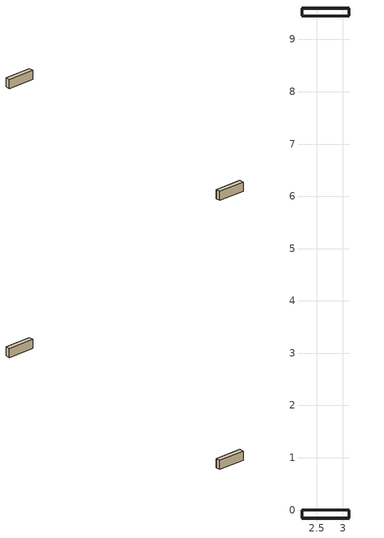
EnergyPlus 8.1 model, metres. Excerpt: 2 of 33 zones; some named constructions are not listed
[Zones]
Top_AirGap_North
 wall outside (Ext_Canvas_Shell): 3.12,9.6 2.21,9.6 z2.87:3.18; 3.12,9.45 3.12,9.6 2.21,9.6 2.21,9.45 z3.18
 wall to Top_AirGap (Air_Wall): 2.21,9.45 3.12,9.45 z2.87:3.18
 wall to NE_AirGap_3 (Air_Wall): 3.12,9.45 3.12,9.6 z2.87:3.18
 wall to North Space Above Door (Air_Wall): 3.12,9.6 3.12,9.45 2.21,9.45 2.21,9.6 z2.87
 wall to NW_AirGap_3 (Air_Wall): 2.21,9.6 2.21,9.45 z2.87:3.18
Top_AirGap_South
 wall outside (Ext_Canvas_Shell): 2.21,-0.15 3.12,-0.15 z2.87:3.17; 3.12,-0.15 3.12,0 2.21,0 2.21,-0.15 z3.17
 wall to SW_AirGap_3 (Air_Wall): 2.21,0 2.21,-0.15 z2.87:3.17
 wall to South Space Above Door (Air_Wall): 3.12,0 3.12,-0.15 2.21,-0.15 2.21,0 z2.87
 wall to SE_AirGap_3 (Air_Wall): 3.12,-0.15 3.12,0 z2.87:3.17
 wall to Top_AirGap (Air_Wall): 3.12,0 2.21,0 z2.87:3.17
[EnergyManagementSystem:Program]
ISoOS_CC_Prgm: SET m = 6.6; SET g = 9.80665; SET Tsurf = Surface_159_ST; SET Tzone = NorthEast_AirGap_Surface_159_ZT; SET deltaT = @Abs (Tsurf - Tzone); SET H = 3.62232854390653; SET Rho = @RhoAirFnPbTdbW P_Sens Tzone NorthEast_AirGap_Surface_159_ZHR; SET Cp = @CpAirFnWTdb NorthEast_AirGap_Surface_159_ZHR Tzone; SET Tmf = Tzone + (1/4) * (Tsurf - Tzone) + 273.15; SET mu = 3.723 * 0.000001 + 4.94 * 0.00000001 * Tmf; SET lambda = 2.873 * 0.001 + 7.76 * 0.00000001 * Tmf; IF deltaT > 0 && H > 0 && Tmf > 273.15; SET RaH = ((Rho^2) * (H^3) * g * Cp * deltaT) / (Tmf * mu * lambda); SET gamma_rad = @ArcSin 0.792363245136403; SET gamma_deg = @RadToDeg gamma_rad; IF gamma_deg < 15; SET Nu = 0.13 * (RaH^(1/3)); ELSEIF gamma_deg <= 90; SET a = @Exp (0.72 * gamma_rad); SET b = @Sin lambda; SET RaCV = 2.5 * (10^5) * ((a / b)^(1/5)); IF RaH <= RaCV; SET Nu = 0.56 * ((RaH * @Sin gamma_rad)^(1/4)); ELSE; SET Nu = 0.13 * ((RaH^(1/3)) - (RaCV^(1/3))) + 0.56 * ((RaCV * @sin gamma_rad)^(1/4)); ENDIF; ELSEIF gamma_deg <= 179; SET Nu = 0.56 * ((RaH * @Sin gamma_rad)^(1/4)); ELSEIF gamma_deg <= 180; SET Nu = 0.58 * (RaH^(1/5)); ENDIF; SET Surface_159_CCSA = m * (Nu * (lambda/H)); ELSE; SET Surface_159_CCSA = 0; ENDIF; SET Tsurf = Surface_5_ST; SET Tzone = North_Space_Above_Door_Surface_5_ZT; SET deltaT = @Abs (Tsurf - Tzone); SET H = 1.3858720431555; SET Rho = @RhoAirFnPbTdbW P_Sens Tzone North_Space_Above_Door_Surface_5_ZHR; SET Cp = @CpAirFnWTdb North_Space_Above_Door_Surface_5_ZHR Tzone; SET Tmf = Tzone + (1/4) * (Tsurf - Tzone) + 273.15; SET mu = 3.723 * 0.000001 + 4.94 * 0.00000001 * Tmf; SET lambda = 2.873 * 0.001 + 7.76 * 0.00000001 * Tmf; IF deltaT > 0 && H > 0 && Tmf > 273.15; SET RaH = ((Rho^2) * (H^3) * g * Cp * deltaT) / (Tmf * mu * lambda); SET gamma_rad = @ArcSin 0.751440225050525; SET gamma_deg = @RadToDeg gamma_rad; IF gamma_deg < 15; SET Nu = 0.13 * (RaH^(1/3)); ELSEIF gamma_deg <= 90; SET a = @Exp (0.72 * gamma_rad); SET b = @Sin lambda; SET RaCV = 2.5 * (10^5) * ((a / b)^(1/5)); IF RaH <= RaCV; SET Nu = 0.56 * ((RaH * @Sin gamma_rad)^(1/4)); ELSE; SET Nu = 0.13 * ((RaH^(1/3)) - (RaCV^(1/3))) + 0.56 * ((RaCV * @sin gamma_rad)^(1/4)); ENDIF; ELSEIF gamma_deg <= 179; SET Nu = 0.56 * ((RaH * @Sin gamma_rad)^(1/4)); ELSEIF gamma_deg <= 180; SET Nu = 0.58 * (RaH^(1/5)); ENDIF; SET Surface_5_CCSA = m * (Nu * (lambda/H)); ELSE; SET Surface_5_CCSA = 0; ENDIF; SET Tsurf = Outside_NorthWestFace_ST; SET Tzone = NorthWest_AirGap_Outside_NorthWestFace_ZT; SET deltaT = @Abs (Tsurf - Tzone); SET H = 3.62232854390653; SET Rho = @RhoAirFnPbTdbW P_Sens Tzone NorthWest_AirGap_Outside_NorthWestFace_ZHR; SET Cp = @CpAirFnWTdb NorthWest_AirGap_Outside_NorthWestFace_ZHR Tzone; SET Tmf = Tzone + (1/4) * (Tsurf - Tzone) + 273.15; SET mu = 3.723 * 0.000001 + 4.94 * 0.00000001 * Tmf; SET lambda = 2.873 * 0.001 + 7.76 * 0.00000001 * Tmf; IF deltaT > 0 && H > 0 && Tmf > 273.15; SET RaH = ((Rho^2) * (H^3) * g * Cp * deltaT) / (Tmf * mu * lambda); SET gamma_rad = @ArcSin 0.792363245136403; SET gamma_deg = @RadToDeg gamma_rad; IF gamma_deg < 15; SET Nu = 0.13 * (RaH^(1/3)); ELSEIF gamma_deg <= 90; SET a = @Exp (0.72 * gamma_rad); SET b = @Sin lambda; SET RaCV = 2.5 * (10^5) * ((a / b)^(1/5)); IF RaH <= RaCV; SET Nu = 0.56 * ((RaH * @Sin gamma_rad)^(1/4)); ELSE; SET Nu = 0.13 * ((RaH^(1/3)) - (RaCV^(1/3))) + 0.56 * ((RaCV * @sin gamma_rad)^(1/4)); ENDIF; ELSEIF gamma_deg <= 179; SET Nu = 0.56 * ((RaH * @Sin gamma_rad)^(1/4)); ELSEIF gamma_deg <= 180; SET Nu = 0.58 * (RaH^(1/5)); ENDIF; SET Outside_NorthWestFace_CCSA = m * (Nu * (lambda/H)); ELSE; SET Outside_NorthWestFace_CCSA = 0; ENDIF; SET Tsurf = Surface_12_ST; SET Tzone = North_Door_Surface_12_ZT; SET deltaT = @Abs (Tsurf - Tzone); SET H = 2.04466055862581; SET Rho = @RhoAirFnPbTdbW P_Sens Tzone North_Door_Surface_12_ZHR; SET Cp = @CpAirFnWTdb North_Door_Surface_12_ZHR Tzone; SET Tmf = Tzone + (1/4) * (Tsurf - Tzone) + 273.15; SET mu = 3.723 * 0.000001 + 4.94 * 0.00000001 * Tmf; SET lambda = 2.873 * 0.001 + 7.76 * 0.00000001 * Tmf; IF deltaT > 0 && H > 0 && Tmf > 273.15; SET RaH = ((Rho^2) * (H^3) * g * Cp * deltaT) / (Tmf * mu * lambda); SET gamma_rad = @ArcSin 0.894427190999916; SET gamma_deg = @RadToDeg gamma_rad; IF gamma_deg < 15; SET Nu = 0.13 * (RaH^(1/3)); ELSEIF gamma_deg <= 90; SET a = @Exp (0.72 * gamma_rad); SET b = @Sin lambda; SET RaCV = 2.5 * (10^5) * ((a / b)^(1/5)); IF RaH <= RaCV; SET Nu = 0.56 * ((RaH * @Sin gamma_rad)^(1/4)); ELSE; SET Nu = 0.13 * ((RaH^(1/3)) - (RaCV^(1/3))) + 0.56 * ((RaCV * @sin gamma_rad)^(1/4)); ENDIF; ELSEIF gamma_deg <= 179; SET Nu = 0.56 * ((RaH * @Sin gamma_rad)^(1/4)); ELSEIF gamma_deg <= 180; SET Nu = 0.58 * (RaH^(1/5)); ENDIF; SET Surface_12_CCSA = m * (Nu * (lambda/H)); ELSE; SET Surface_12_CCSA = 0; ENDIF; SET Tsurf = Outside_SouthWestFace_ST; SET Tzone = South_AirGap_Outside_SouthWestFace_ZT; SET deltaT = @Abs (Tsurf - Tzone); SET H = 3.62232854390652; SET Rho = @RhoAirFnPbTdbW P_Sens Tzone South_AirGap_Outside_SouthWestFace_ZHR; SET Cp = @CpAirFnWTdb South_AirGap_Outside_SouthWestFace_ZHR Tzone; SET Tmf = Tzone + (1/4) * (Tsurf - Tzone) + 273.15; SET mu = 3.723 * 0.000001 + 4.94 * 0.00000001 * Tmf; SET lambda = 2.873 * 0.001 + 7.76 * 0.00000001 * Tmf; IF deltaT > 0 && H > 0 && Tmf > 273.15; SET RaH = ((Rho^2) * (H^3) * g * Cp * deltaT) / (Tmf * mu * lambda); SET gamma_rad = @ArcSin 0.792363245136403; SET gamma_deg = @RadToDeg gamma_rad; IF gamma_deg < 15; SET Nu = 0.13 * (RaH^(1/3)); ELSEIF gamma_deg <= 90; SET a = @Exp (0.72 * gamma_rad); SET b = @Sin lambda; SET RaCV = 2.5 * (10^5) * ((a / b)^(1/5)); IF RaH <= RaCV; SET Nu = 0.56 * ((RaH * @Sin gamma_rad)^(1/4)); ELSE; SET Nu = 0.13 * ((RaH^(1/3)) - (RaCV^(1/3))) + 0.56 * ((RaCV * @sin gamma_rad)^(1/4)); ENDIF; ELSEIF gamma_deg <= 179; SET Nu = 0.56 * ((RaH * @Sin gamma_rad)^(1/4)); ELSEIF gamma_deg <= 180; SET Nu = 0.58 * (RaH^(1/5)); ENDIF; SET Outside_SouthWestFace_CCSA = m * (Nu * (lambda/H)); ELSE; SET Outside_SouthWestFace_CCSA = 0; ENDIF; SET Tsurf = Surface_171_ST; SET Tzone = South_Space_Above_Door_Surface_171_ZT; SET deltaT = @Abs (Tsurf - Tzone); SET H = 1.3858720431555; SET Rho = @RhoAirFnPbTdbW P_Sens Tzone South_Space_Above_Door_Surface_171_ZHR; SET Cp = @CpAirFnWTdb South_Space_Above_Door_Surface_171_ZHR Tzone; SET Tmf = Tzone + (1/4) * (Tsurf - Tzone) + 273.15; SET mu = 3.723 * 0.000001 + 4.94 * 0.00000001 * Tmf; SET lambda = 2.873 * 0.001 + 7.76 * 0.00000001 * Tmf; IF deltaT > 0 && H > 0 && Tmf > 273.15; SET RaH = ((Rho^2) * (H^3) * g * Cp * deltaT) / (Tmf * mu * lambda); SET gamma_rad = @ArcSin 0.751440225050525; SET gamma_deg = @RadToDeg gamma_rad; IF gamma_deg < 15; SET Nu = 0.13 * (RaH^(1/3)); ELSEIF gamma_deg <= 90; SET a = @Exp (0.72 * gamma_rad); SET b = @Sin lambda; SET RaCV = 2.5 * (10^5) * ((a / b)^(1/5)); IF RaH <= RaCV; SET Nu = 0.56 * ((RaH * @Sin gamma_rad)^(1/4)); ELSE; SET Nu = 0.13 * ((RaH^(1/3)) - (RaCV^(1/3))) + 0.56 * ((RaCV * @sin gamma_rad)^(1/4)); ENDIF; ELSEIF gamma_deg <= 179; SET Nu = 0.56 * ((RaH * @Sin gamma_rad)^(1/4)); ELSEIF gamma_deg <= 180; SET Nu = 0.58 * (RaH^(1/5)); ENDIF; SET Surface_171_CCSA = m * (Nu * (lambda/H)); ELSE; SET Surface_171_CCSA = 0; ENDIF; SET Tsurf = Surface_70_ST; SET Tzone = SouthEast_AirGap_Surface_70_ZT; SET deltaT = @Abs (Tsurf - Tzone); SET H = 3.62232854390653; SET Rho = @RhoAirFnPbTdbW P_Sens Tzone SouthEast_AirGap_Surface_70_ZHR; SET Cp = @CpAirFnWTdb SouthEast_AirGap_Surface_70_ZHR Tzone; SET Tmf = Tzone + (1/4) * (Tsurf - Tzone) + 273.15; SET mu = 3.723 * 0.000001 + 4.94 * 0.00000001 * Tmf; SET lambda = 2.873 * 0.001 + 7.76 * 0.00000001 * Tmf; IF deltaT > 0 && H > 0 && Tmf > 273.15; SET RaH = ((Rho^2) * (H^3) * g * Cp * deltaT) / (Tmf * mu * lambda); SET gamma_rad = @ArcSin 0.792363245136403; SET gamma_deg = @RadToDeg gamma_rad; IF gamma_deg < 15; SET Nu = 0.13 * (RaH^(1/3)); ELSEIF gamma_deg <= 90; SET a = @Exp (0.72 * gamma_rad); SET b = @Sin lambda; SET RaCV = 2.5 * (10^5) * ((a / b)^(1/5)); IF RaH <= RaCV; SET Nu = 0.56 * ((RaH * @Sin gamma_rad)^(1/4)); ELSE; SET Nu = 0.13 * ((RaH^(1/3)) - (RaCV^(1/3))) + 0.56 * ((RaCV * @sin gamma_rad)^(1/4)); ENDIF; ELSEIF gamma_deg <= 179; SET Nu = 0.56 * ((RaH * @Sin gamma_rad)^(1/4)); ELSEIF gamma_deg <= 180; SET Nu = 0.58 * (RaH^(1/5)); ENDIF; SET Surface_70_CCSA = m * (Nu * (lambda/H)); ELSE; SET Surface_70_CCSA = 0; ENDIF; SET Tsurf = Surface_182_ST; SET Tzone = South_Door_Surface_182_ZT; SET deltaT = @Abs (Tsurf - Tzone); SET H = 2.04466055862581; SET Rho = @RhoAirFnPbTdbW P_Sens Tzone South_Door_Surface_182_ZHR; SET Cp = @CpAirFnWTdb South_Door_Surface_182_ZHR Tzone; SET Tmf = Tzone + (1/4) * (Tsurf - Tzone) + 273.15; SET mu = 3.723 * 0.000001 + 4.94 * 0.00000001 * Tmf; SET lambda = 2.873 * 0.001 + 7.76 * 0.00000001 * Tmf; IF deltaT > 0 && H > 0 && Tmf > 273.15; SET RaH = ((Rho^2) * (H^3) * g * Cp * deltaT) / (Tmf * mu * lambda); SET gamma_rad = @ArcSin 0.894427190999916; SET gamma_deg = @RadToDeg gamma_rad; IF gamma_deg < 15; SET Nu = 0.13 * (RaH^(1/3)); ELSEIF gamma_deg <= 90; SET a = @Exp (0.72 * gamma_rad); SET b = @Sin lambda; SET RaCV = 2.5 * (10^5) * ((a / b)^(1/5)); IF RaH <= RaCV; SET Nu = 0.56 * ((RaH * @Sin gamma_rad)^(1/4)); ELSE; SET Nu = 0.13 * ((RaH^(1/3)) - (RaCV^(1/3))) + 0.56 * ((RaCV * @sin gamma_rad)^(1/4)); ENDIF; ELSEIF gamma_deg <= 179; SET Nu = 0.56 * ((RaH * @Sin gamma_rad)^(1/4)); ELSEIF gamma_deg <= 180; SET Nu = 0.58 * (RaH^(1/5)); ENDIF; SET Surface_182_CCSA = m * (Nu * (lambda/H)); ELSE; SET Surface_182_CCSA = 0; ENDIF; SET Tsurf = Outside_EastWall_1_ST; SET Tzone = East_AirGap_1_Outside_EastWall_1_ZT; SET deltaT = @Abs (Tsurf - Tzone); SET H = 1.72787042988298; SET Rho = @RhoAirFnPbTdbW P_Sens Tzone East_AirGap_1_Outside_EastWall_1_ZHR; SET Cp = @CpAirFnWTdb East_AirGap_1_Outside_EastWall_1_ZHR Tzone; SET Tmf = Tzone + (1/4) * (Tsurf - Tzone) + 273.15; SET mu = 3.723 * 0.000001 + 4.94 * 0.00000001 * Tmf; SET lambda = 2.873 * 0.001 + 7.76 * 0.00000001 * Tmf; IF deltaT > 0 && H > 0 && Tmf > 273.15; SET RaH = ((Rho^2) * (H^3) * g * Cp * deltaT) / (Tmf * mu * lambda); SET gamma_rad = @ArcSin 0.970211637983487; SET gamma_deg = @RadToDeg gamma_rad; IF gamma_deg < 15; SET Nu = 0.13 * (RaH^(1/3)); ELSEIF gamma_deg <= 90; SET a = @Exp (0.72 * gamma_rad); SET b = @Sin lambda; SET RaCV = 2.5 * (10^5) * ((a / b)^(1/5)); IF RaH <= RaCV; SET Nu = 0.56 * ((RaH * @Sin gamma_rad)^(1/4)); ELSE; SET Nu = 0.13 * ((RaH^(1/3)) - (RaCV^(1/3))) + 0.56 * ((RaCV * @sin gamma_rad)^(1/4)); ENDIF; ELSEIF gamma_deg <= 179; SET Nu = 0.56 * ((RaH * @Sin gamma_rad)^(1/4)); ELSEIF gamma_deg <= 180; SET Nu = 0.58 * (RaH^(1/5)); ENDIF; SET Outside_EastWall_1_CCSA = m * (Nu * (lambda/H)); ELSE; SET Outside_EastWall_1_CCSA = 0; ENDIF; SET Tsurf = Surface_195_ST; SET Tzone = Zn1_Surface_195_ZT; SET deltaT = @Abs (Tsurf - Tzone); SET H = 0.444068693459319; SET Rho = @RhoAirFnPbTdbW P_Sens Tzone Zn1_Surface_195_ZHR; SET Cp = @CpAirFnWTdb Zn1_Surface_195_ZHR Tzone; SET Tmf = Tzone + (1/4) * (Tsurf - Tzone) + 273.15; SET mu = 3.723 * 0.000001 + 4.94 * 0.00000001 * Tmf; SET lambda = 2.873 * 0.001 + 7.76 * 0.00000001 * Tmf; IF deltaT > 0 && H > 0 && Tmf > 273.15; SET RaH = ((Rho^2) * (H^3) * g * Cp * deltaT) / (Tmf * mu * lambda); SET gamma_rad = @ArcSin 0.715574205880785; SET gamma_deg = @RadToDeg gamma_rad; IF gamma_deg < 15; SET Nu = 0.13 * (RaH^(1/3)); ELSEIF gamma_deg <= 90; SET a = @Exp (0.72 * gamma_rad); SET b = @Sin lambda; SET RaCV = 2.5 * (10^5) * ((a / b)^(1/5)); IF RaH <= RaCV; SET Nu = 0.56 * ((RaH * @Sin gamma_rad)^(1/4)); ELSE; SET Nu = 0.13 * ((RaH^(1/3)) - (RaCV^(1/3))) + 0.56 * ((RaCV * @sin gamma_rad)^(1/4)); ENDIF; ELSEIF gamma_deg <= 179; SET Nu = 0.56 * ((RaH * @Sin gamma_rad)^(1/4)); ELSEIF gamma_deg <= 180; SET Nu = 0.58 * (RaH^(1/5)); ENDIF; SET Surface_195_CCSA = m * (Nu * (lambda/H)); ELSE; SET Surface_195_CCSA = 0; ENDIF; SET Tsurf = Outside_EastWall_2_ST; SET Tzone = East_AirGap_2_Outside_EastWall_2_ZT; SET deltaT = @Abs (Tsurf - Tzone); SET H = 1.04676201456893; SET Rho = @RhoAirFnPbTdbW P_Sens Tzone East_AirGap_2_Outside_EastWall_2_ZHR; SET Cp = @CpAirFnWTdb East_AirGap_2_Outside_EastWall_2_ZHR Tzone; SET Tmf = Tzone + (1/4) * (Tsurf - Tzone) + 273.15; SET mu = 3.723 * 0.000001 + 4.94 * 0.00000001 * Tmf; SET lambda = 2.873 * 0.001 + 7.76 * 0.00000001 * Tmf; IF deltaT > 0 && H > 0 && Tmf > 273.15; SET RaH = ((Rho^2) * (H^3) * g * Cp * deltaT) / (Tmf * mu * lambda); SET gamma_rad = @ArcSin 0.715574205880785; SET gamma_deg = @RadToDeg gamma_rad; IF gamma_deg < 15; SET Nu = 0.13 * (RaH^(1/3)); ELSEIF gamma_deg <= 90; SET a = @Exp (0.72 * gamma_rad); SET b = @Sin lambda; SET RaCV = 2.5 * (10^5) * ((a / b)^(1/5)); IF RaH <= RaCV; SET Nu = 0.56 * ((RaH * @Sin gamma_rad)^(1/4)); ELSE; SET Nu = 0.13 * ((RaH^(1/3)) - (RaCV^(1/3))) + 0.56 * ((RaCV * @sin gamma_rad)^(1/4)); ENDIF; ELSEIF gamma_deg <= 179; SET Nu = 0.56 * ((RaH * @Sin gamma_rad)^(1/4)); ELSEIF gamma_deg <= 180; SET Nu = 0.58 * (RaH^(1/5)); ENDIF; SET Outside_EastWall_2_CCSA = m * (Nu * (lambda/H)); ELSE; SET Outside_EastWall_2_CCSA = 0; ENDIF; SET Tsurf = Outside_EastWall_3_ST; SET Tzone = East_AirGap_3_Outside_EastWall_3_ZT; SET deltaT = @Abs (Tsurf - Tzone); SET H = 1.1395829384753; SET Rho = @RhoAirFnPbTdbW P_Sens Tzone East_AirGap_3_Outside_EastWall_3_ZHR; SET Cp = @CpAirFnWTdb East_AirGap_3_Outside_EastWall_3_ZHR Tzone; SET Tmf = Tzone + (1/4) * (Tsurf - Tzone) + 273.15; SET mu = 3.723 * 0.000001 + 4.94 * 0.00000001 * Tmf; SET lambda = 2.873 * 0.001 + 7.76 * 0.00000001 * Tmf; IF deltaT > 0 && H > 0 && Tmf > 273.15; SET RaH = ((Rho^2) * (H^3) * g * Cp * deltaT) / (Tmf * mu * lambda); SET gamma_rad = @ArcSin 0.378910551765302; SET gamma_deg = @RadToDeg gamma_rad; IF gamma_deg < 15; SET Nu = 0.13 * (RaH^(1/3)); ELSEIF gamma_deg <= 90; SET a = @Exp (0.72 * gamma_rad); SET b = @Sin lambda; SET RaCV = 2.5 * (10^5) * ((a / b)^(1/5)); IF RaH <= RaCV; SET Nu = 0.56 * ((RaH * @Sin gamma_rad)^(1/4)); ELSE; SET Nu = 0.13 * ((RaH^(1/3)) - (RaCV^(1/3))) + 0.56 * ((RaCV * @sin gamma_rad)^(1/4)); ENDIF; ELSEIF gamma_deg <= 179; SET Nu = 0.56 * ((RaH * @Sin gamma_rad)^(1/4)); ELSEIF gamma_deg <= 180; SET Nu = 0.58 * (RaH^(1/5)); ENDIF; SET Outside_EastWall_3_CCSA = m * (Nu * (lambda/H)); ELSE; SET Outside_EastWall_3_CCSA = 0; ENDIF; SET Tsurf = Surface_42_ST; SET Tzone = Top_AirGap_Surface_42_ZT; SET deltaT = @Abs (Tsurf - Tzone); IF deltaT > 0; IF Tsurf > Tzone; SET Surface_42_CCSA = m * ((9.882 * (deltaT^(1/3))) / 6.283); ELSEIF Tsurf < Tzone; SET Surface_42_CCSA = m * ((1.81 * (deltaT^(1/3))) / 2.382); ENDIF; ELSE; SET Surface_42_CCSA = 0; ENDIF; SET Tsurf = Outside_WestWall_3_ST; SET Tzone = West_AirGap_3_Outside_WestWall_3_ZT; SET deltaT = @Abs (Tsurf - Tzone); SET H = 1.1395829384753; SET Rho = @RhoAirFnPbTdbW P_Sens Tzone West_AirGap_3_Outside_WestWall_3_ZHR; SET Cp = @CpAirFnWTdb West_AirGap_3_Outside_WestWall_3_ZHR Tzone; SET Tmf = Tzone + (1/4) * (Tsurf - Tzone) + 273.15; SET mu = 3.723 * 0.000001 + 4.94 * 0.00000001 * Tmf; SET lambda = 2.873 * 0.001 + 7.76 * 0.00000001 * Tmf; IF deltaT > 0 && H > 0 && Tmf > 273.15; SET RaH = ((Rho^2) * (H^3) * g * Cp * deltaT) / (Tmf * mu * lambda); SET gamma_rad = @ArcSin 0.378910551765302; SET gamma_deg = @RadToDeg gamma_rad; IF gamma_deg < 15; SET Nu = 0.13 * (RaH^(1/3)); ELSEIF gamma_deg <= 90; SET a = @Exp (0.72 * gamma_rad); SET b = @Sin lambda; SET RaCV = 2.5 * (10^5) * ((a / b)^(1/5)); IF RaH <= RaCV; SET Nu = 0.56 * ((RaH * @Sin gamma_rad)^(1/4)); ELSE; SET Nu = 0.13 * ((RaH^(1/3)) - (RaCV^(1/3))) + 0.56 * ((RaCV * @sin gamma_rad)^(1/4)); ENDIF; ELSEIF gamma_deg <= 179; SET Nu = 0.56 * ((RaH * @Sin gamma_rad)^(1/4)); ELSEIF gamma_deg <= 180; SET Nu = 0.58 * (RaH^(1/5)); ENDIF; SET Outside_WestWall_3_CCSA = m * (Nu * (lambda/H)); ELSE; SET Outside_WestWall_3_CCSA = 0; ENDIF; SET Tsurf = Outside_WestWall_2_ST; SET Tzone = West_AirGap_2_Outside_WestWall_2_ZT; SET deltaT = @Abs (Tsurf - Tzone); SET H = 1.04676201456893; SET Rho = @RhoAirFnPbTdbW P_Sens Tzone West_AirGap_2_Outside_WestWall_2_ZHR; SET Cp = @CpAirFnWTdb West_AirGap_2_Outside_WestWall_2_ZHR Tzone; SET Tmf = Tzone + (1/4) * (Tsurf - Tzone) + 273.15; SET mu = 3.723 * 0.000001 + 4.94 * 0.00000001 * Tmf; SET lambda = 2.873 * 0.001 + 7.76 * 0.00000001 * Tmf; IF deltaT > 0 && H > 0 && Tmf > 273.15; SET RaH = ((Rho^2) * (H^3) * g * Cp * deltaT) / (Tmf * mu * lambda); SET gamma_rad = @ArcSin 0.715574205880785; SET gamma_deg = @RadToDeg gamma_rad; IF gamma_deg < 15; SET Nu = 0.13 * (RaH^(1/3)); ELSEIF gamma_deg <= 90; SET a = @Exp (0.72 * gamma_rad); SET b = @Sin lambda; SET RaCV = 2.5 * (10^5) * ((a / b)^(1/5)); IF RaH <= RaCV; SET Nu = 0.56 * ((RaH * @Sin gamma_rad)^(1/4)); ELSE; SET Nu = 0.13 * ((RaH^(1/3)) - (RaCV^(1/3))) + 0.56 * ((RaCV * @sin gamma_rad)^(1/4)); ENDIF; ELSEIF gamma_deg <= 179; SET Nu = 0.56 * ((RaH * @Sin gamma_rad)^(1/4)); ELSEIF gamma_deg <= 180; SET Nu = 0.58 * (RaH^(1/5)); ENDIF; SET Outside_WestWall_2_CCSA = m * (Nu * (lambda/H)); ELSE; SET Outside_WestWall_2_CCSA = 0; ENDIF; SET Tsurf = Surface_188_ST; SET Tzone = Zn2_Surface_188_ZT; SET deltaT = @Abs (Tsurf - Tzone); SET H = 0.444068693459319; SET Rho = @RhoAirFnPbTdbW P_Sens Tzone Zn2_Surface_188_ZHR; SET Cp = @CpAirFnWTdb Zn2_Surface_188_ZHR Tzone; SET Tmf = Tzone + (1/4) * (Tsurf - Tzone) + 273.15; SET mu = 3.723 * 0.000001 + 4.94 * 0.00000001 * Tmf; SET lambda = 2.873 * 0.001 + 7.76 * 0.00000001 * Tmf; IF deltaT > 0 && H > 0 && Tmf > 273.15; SET RaH = ((Rho^2) * (H^3) * g * Cp * deltaT) / (Tmf * mu * lambda); SET gamma_rad = @ArcSin 0.715574205880785; SET gamma_deg = @RadToDeg gamma_rad; IF gamma_deg < 15; SET Nu = 0.13 * (RaH^(1/3)); ELSEIF gamma_deg <= 90; SET a = @Exp (0.72 * gamma_rad); SET b = @Sin lambda; SET RaCV = 2.5 * (10^5) * ((a / b)^(1/5)); IF RaH <= RaCV; SET Nu = 0.56 * ((RaH * @Sin gamma_rad)^(1/4)); ELSE; SET Nu = 0.13 * ((RaH^(1/3)) - (RaCV^(1/3))) + 0.56 * ((RaCV * @sin gamma_rad)^(1/4)); ENDIF; ELSEIF gamma_deg <= 179; SET Nu = 0.56 * ((RaH * @Sin gamma_rad)^(1/4)); ELSEIF gamma_deg <= 180; SET Nu = 0.58 * (RaH^(1/5)); ENDIF; SET Surface_188_CCSA = m * (Nu * (lambda/H)); ELSE; SET Surface_188_CCSA = 0; ENDIF; SET Tsurf = Outside_WestWall_1_ST; SET Tzone = West_AirGap_1_Outside_WestWall_1_ZT; SET deltaT = @Abs (Tsurf - Tzone); SET H = 1.72787042988298; SET Rho = @RhoAirFnPbTdbW P_Sens Tzone West_AirGap_1_Outside_WestWall_1_ZHR; SET Cp = @CpAirFnWTdb West_AirGap_1_Outside_WestWall_1_ZHR Tzone; SET Tmf = Tzone + (1/4) * (Tsurf - Tzone) + 273.15; SET mu = 3.723 * 0.000001 + 4.94 * 0.00000001 * Tmf; SET lambda = 2.873 * 0.001 + 7.76 * 0.00000001 * Tmf; IF deltaT > 0 && H > 0 && Tmf > 273.15; SET RaH = ((Rho^2) * (H^3) * g * Cp * deltaT) / (Tmf * mu * lambda); SET gamma_rad = @ArcSin 0.970211637983487; SET gamma_deg = @RadToDeg gamma_rad; IF gamma_deg < 15; SET Nu = 0.13 * (RaH^(1/3)); ELSEIF gamma_deg <= 90; SET a = @Exp (0.72 * gamma_rad); SET b = @Sin lambda; SET RaCV = 2.5 * (10^5) * ((a / b)^(1/5)); IF RaH <= RaCV; SET Nu = 0.56 * ((RaH * @Sin gamma_rad)^(1/4)); ELSE; SET Nu = 0.13 * ((RaH^(1/3)) - (RaCV^(1/3))) + 0.56 * ((RaCV * @sin gamma_rad)^(1/4)); ENDIF; ELSEIF gamma_deg <= 179; SET Nu = 0.56 * ((RaH * @Sin gamma_rad)^(1/4)); ELSEIF gamma_deg <= 180; SET Nu = 0.58 * (RaH^(1/5)); ENDIF; SET Outside_WestWall_1_CCSA = m * (Nu * (lambda/H)); ELSE; SET Outside_WestWall_1_CCSA = 0; ENDIF; SET Tsurf = Vestibule_EastWall_ST; SET Tzone = Vestibule_Vestibule_EastWall_ZT; SET deltaT = @Abs (Tsurf - Tzone); SET H = 1.8288; SET Rho = @RhoAirFnPbTdbW P_Sens Tzone Vestibule_Vestibule_EastWall_ZHR; SET Cp = @CpAirFnWTdb Vestibule_Vestibule_EastWall_ZHR Tzone; SET Tmf = Tzone + (1/4) * (Tsurf - Tzone) + 273.15; SET mu = 3.723 * 0.000001 + 4.94 * 0.00000001 * Tmf; SET lambda = 2.873 * 0.001 + 7.76 * 0.00000001 * Tmf; IF deltaT > 0 && H > 0 && Tmf > 273.15; SET RaH = ((Rho^2) * (H^3) * g * Cp * deltaT) / (Tmf * mu * lambda); SET gamma_rad = @ArcSin 1.0; SET gamma_deg = @RadToDeg gamma_rad; IF gamma_deg < 15; SET Nu = 0.13 * (RaH^(1/3)); ELSEIF gamma_deg <= 90; SET a = @Exp (0.72 * gamma_rad); SET b = @Sin lambda; SET RaCV = 2.5 * (10^5) * ((a / b)^(1/5)); IF RaH <= RaCV; SET Nu = 0.56 * ((RaH * @Sin gamma_rad)^(1/4)); ELSE; SET Nu = 0.13 * ((RaH^(1/3)) - (RaCV^(1/3))) + 0.56 * ((RaCV * @sin gamma_rad)^(1/4)); ENDIF; ELSEIF gamma_deg <= 179; SET Nu = 0.56 * ((RaH * @Sin gamma_rad)^(1/4)); ELSEIF gamma_deg <= 180; SET Nu = 0.58 * (RaH^(1/5)); ENDIF; SET Vestibule_EastWall_CCSA = m * (Nu * (lambda/H)); ELSE; SET Vestibule_EastWall_CCSA = 0; ENDIF; SET Tsurf = Vestibule_NorthWall_Door_ST; SET Tzone = Vestibule_Vestibule_NorthWall_Door_ZT; SET deltaT = @Abs (Tsurf - Tzone); SET H = 2.04466055862581; SET Rho = @RhoAirFnPbTdbW P_Sens Tzone Vestibule_Vestibule_NorthWall_Door_ZHR; SET Cp = @CpAirFnWTdb Vestibule_Vestibule_NorthWall_Door_ZHR Tzone; SET Tmf = Tzone + (1/4) * (Tsurf - Tzone) + 273.15; SET mu = 3.723 * 0.000001 + 4.94 * 0.00000001 * Tmf; SET lambda = 2.873 * 0.001 + 7.76 * 0.00000001 * Tmf; IF deltaT > 0 && H > 0 && Tmf > 273.15; SET RaH = ((Rho^2) * (H^3) * g * Cp * deltaT) / (Tmf * mu * lambda); SET gamma_rad = @ArcSin 0.894427190999916; SET gamma_deg = @RadToDeg gamma_rad; IF gamma_deg < 15; SET Nu = 0.13 * (RaH^(1/3)); ELSEIF gamma_deg <= 90; SET a = @Exp (0.72 * gamma_rad); SET b = @Sin lambda; SET RaCV = 2.5 * (10^5) * ((a / b)^(1/5)); IF RaH <= RaCV; SET Nu = 0.56 * ((RaH * @Sin gamma_rad)^(1/4)); ELSE; SET Nu = 0.13 * ((RaH^(1/3)) - (RaCV^(1/3))) + 0.56 * ((RaCV * @sin gamma_rad)^(1/4)); ENDIF; ELSEIF gamma_deg <= 179; SET Nu = 0.56 * ((RaH * @Sin gamma_rad)^(1/4)); ELSEIF gamma_deg <= 180; SET Nu = 0.58 * (RaH^(1/5)); ENDIF; SET Vestibule_NorthWall_Door_CCSA = m * (Nu * (lambda/H)); ELSE; SET Vestibule_NorthWall_Door_CCSA = 0; ENDIF; SET Tsurf = Vestibule_WestWall_ST; SET Tzone = Vestibule_Vestibule_WestWall_ZT; SET deltaT = @Abs (Tsurf - Tzone); SET H = 1.8288; SET Rho = @RhoAirFnPbTdbW P_Sens Tzone Vestibule_Vestibule_WestWall_ZHR; SET Cp = @CpAirFnWTdb Vestibule_Vestibule_WestWall_ZHR Tzone; SET Tmf = Tzone + (1/4) * (Tsurf - Tzone) + 273.15; SET mu = 3.723 * 0.000001 + 4.94 * 0.00000001 * Tmf; SET lambda = 2.873 * 0.001 + 7.76 * 0.00000001 * Tmf; IF deltaT > 0 && H > 0 && Tmf > 273.15; SET RaH = ((Rho^2) * (H^3) * g * Cp * deltaT) / (Tmf * mu * lambda); SET gamma_rad = @ArcSin 1.0; SET gamma_deg = @RadToDeg gamma_rad; IF gamma_deg < 15; SET Nu = 0.13 * (RaH^(1/3)); ELSEIF gamma_deg <= 90; SET a = @Exp (0.72 * gamma_rad); SET b = @Sin lambda; SET RaCV = 2.5 * (10^5) * ((a / b)^(1/5)); IF RaH <= RaCV; SET Nu = 0.56 * ((RaH * @Sin gamma_rad)^(1/4)); ELSE; SET Nu = 0.13 * ((RaH^(1/3)) - (RaCV^(1/3))) + 0.56 * ((RaCV * @sin gamma_rad)^(1/4)); ENDIF; ELSEIF gamma_deg <= 179; SET Nu = 0.56 * ((RaH * @Sin gamma_rad)^(1/4)); ELSEIF gamma_deg <= 180; SET Nu = 0.58 * (RaH^(1/5)); ENDIF; SET Vestibule_WestWall_CCSA = m * (Nu * (lambda/H)); ELSE; SET Vestibule_WestWall_CCSA = 0; ENDIF; SET Tsurf = Vestibule_Roof_ST; SET Tzone = Vestibule_Vestibule_Roof_ZT; SET deltaT = @Abs (Tsurf - Tzone); SET H = 0.9144; SET Rho = @RhoAirFnPbTdbW P_Sens Tzone Vestibule_Vestibule_Roof_ZHR; SET Cp = @CpAirFnWTdb Vestibule_Vestibule_Roof_ZHR Tzone; SET Tmf = Tzone + (1/4) * (Tsurf - Tzone) + 273.15; SET mu = 3.723 * 0.000001 + 4.94 * 0.00000001 * Tmf; SET lambda = 2.873 * 0.001 + 7.76 * 0.00000001 * Tmf; IF deltaT > 0 && H > 0 && Tmf > 273.15; SET RaH = ((Rho^2) * (H^3) * g * Cp * deltaT) / (Tmf * mu * lambda); SET gamma_rad = 0; SET gamma_deg = @RadToDeg gamma_rad; IF gamma_deg < 15; SET Nu = 0.13 * (RaH^(1/3)); ELSEIF gamma_deg <= 90; SET a = @Exp (0.72 * gamma_rad); SET b = @Sin lambda; SET RaCV = 2.5 * (10^5) * ((a / b)^(1/5)); IF RaH <= RaCV; SET Nu = 0.56 * ((RaH * @Sin gamma_rad)^(1/4)); ELSE; SET Nu = 0.13 * ((RaH^(1/3)) - (RaCV^(1/3))) + 0.56 * ((RaCV * @sin gamma_rad)^(1/4)); ENDIF; ELSEIF gamma_deg <= 179; SET Nu = 0.56 * ((RaH * @Sin gamma_rad)^(1/4)); ELSEIF gamma_deg <= 180; SET Nu = 0.58 * (RaH^(1/5)); ENDIF; SET Vestibule_Roof_CCSA = m * (Nu * (lambda/H)); ELSE; SET Vestibule_Roof_CCSA = 0; ENDIF; SET Tsurf = Vestibule_SouthWall_ST; SET Tzone = Vestibule_Vestibule_SouthWall_ZT; SET deltaT = @Abs (Tsurf - Tzone); SET H = 2.04466055862581; SET Rho = @RhoAirFnPbTdbW P_Sens Tzone Vestibule_Vestibule_SouthWall_ZHR; SET Cp = @CpAirFnWTdb Vestibule_Vestibule_SouthWall_ZHR Tzone; SET Tmf = Tzone + (1/4) * (Tsurf - Tzone) + 273.15; SET mu = 3.723 * 0.000001 + 4.94 * 0.00000001 * Tmf; SET lambda = 2.873 * 0.001 + 7.76 * 0.00000001 * Tmf; IF deltaT > 0 && H > 0 && Tmf > 273.15; SET RaH = ((Rho^2) * (H^3) * g * Cp * deltaT) / (Tmf * mu * lambda); SET gamma_rad = @ArcSin 0.894427190999916; SET gamma_deg = @RadToDeg gamma_rad; IF gamma_deg < 15; SET Nu = 0.13 * (RaH^(1/3)); ELSEIF gamma_deg <= 90; SET a = @Exp (0.72 * gamma_rad); SET b = @Sin lambda; SET RaCV = 2.5 * (10^5) * ((a / b)^(1/5)); IF RaH <= RaCV; SET Nu = 0.56 * ((RaH * @Sin gamma_rad)^(1/4)); ELSE; SET Nu = 0.13 * ((RaH^(1/3)) - (RaCV^(1/3))) + 0.56 * ((RaCV * @sin gamma_rad)^(1/4)); ENDIF; ELSEIF gamma_deg <= 179; SET Nu = 0.56 * ((RaH * @Sin gamma_rad)^(1/4)); ELSEIF gamma_deg <= 180; SET Nu = 0.58 * (RaH^(1/5)); ENDIF; SET Vestibule_SouthWall_CCSA = m * (Nu * (lambda/H)); ELSE; SET Vestibule_SouthWall_CCSA = 0; ENDIF
[Schedule:Compact]
CLG_Setpoint; HTG_Setpoint: Through: 06/23, For: AllDays, Until: 0:15, 19.9, Until: 0:30, 19.9, Until: 0:45, 19.9, Until: 1:00, 19.9, Until: 1:15, 19.9, Until: 1:30, 19.9, Until: 1:45, 19.9, Until: 2:00, 19.9, Until: 2:15, 19.9, Until: 2:30, 19.9, Until: 2:45, 19.9, Until: 3:00, 19.9, Until: 3:15, 19.9, Until: 3:30, 19.9, Until: 3:45, 19.9, Until: 4:00, 19.9, Until: 4:15, 19.9, Until: 4:30, 19.9, Until: 4:45, 19.9, Until: 5:00, 19.9, Until: 5:15, 19.9, Until: 5:30, 19.9, Until: 5:45, 19.9, Until: 6:00, 19.9, Until: 6:15, 19.9, Until: 6:30, 19.9, Until: 6:45, 19.9, Until: 7:00, 19.9, Until: 7:15, 19.9, Until: 7:30, 19.9, Until: 7:45, 19.9, Until: 8:00, 19.9, Until: 8:15, 19.9, Until: 8:30, 19.9, Until: 8:45, 19.9, Until: 9:00, 19.9, Until: 9:15, 19.9, Until: 9:30, 19.9, Until: 9:45, 19.9, Until: 10:00, 19.9, Until: 10:15, 19.9, Until: 10:30, 19.9, Until: 10:45, 19.9, Until: 11:00, 19.9, Until: 11:15, 19.9, Until: 11:30, 19.9, Until: 11:45, 19.9, Until: 12:00, 19.9, Until: 12:15, 19.9, Until: 12:30, 19.9, Until: 12:45, 19.9, Until: 13:00, 19.9, Until: 13:15, 19.9, Until: 13:30, 19.9, Until: 13:45, 19.9, Until: 14:00, 19.9, Until: 14:15, 19.9, Until: 14:30, 19.9, Until: 14:45, 19.9, Until: 15:00, 19.9, Until: 15:15, 19.9, Until: 15:30, 19.9, Until: 15:45, 19.9, Until: 16:00, 19.9, Until: 16:15, 19.9, Until: 16:30, 19.9, Until: 16:45, 19.9, Until: 17:00, 19.9, Until: 17:15, 19.9, Until: 17:30, 19.9, Until: 17:45, 19.9, Until: 18:00, 19.9, Until: 18:15, 19.9, Until: 18:30, 19.9, Until: 18:45, 19.9, Until: 19:00, 19.9, Until: 19:15, 19.9, Until: 19:30, 19.9, Until: 19:45, 19.9, Until: 20:00, 19.9, Until: 20:15, 19.9, Until: 20:30, 19.9, Until: 20:45, 19.9, Until: 21:00, 19.9, Until: 21:15, 19.9, Until: 21:30, 19.9, Until: 21:45, 19.9, Until: 22:00, 19.9, Until: 22:15, 19.9, Until: 22:30, 19.9, Until: 22:45, 19.9, Until: 23:00, 19.9, Until: 23:15, 19.9, Until: 23:30, 19.9, Until: 23:45, 19.9, Until: 24:00, 19.9, Through: 06/24, For: AllDays, Until: 0:15, 19.9, Until: 0:30, 19.9, Until: 0:45, 19.9, Until: 1:00, 19.9, Until: 1:15, 19.9, Until: 1:30, 19.9, Until: 1:45, 19.9, Until: 2:00, 19.9, Until: 2:15, 19.9, Until: 2:30, 19.9, Until: 2:45, 19.9, Until: 3:00, 19.9, Until: 3:15, 19.9, Until: 3:30, 19.9, Until: 3:45, 19.9, Until: 4:00, 19.9, Until: 4:15, 19.9, Until: 4:30, 19.9, Until: 4:45, 19.9, Until: 5:00, 19.9, Until: 5:15, 19.9, Until: 5:30, 19.9, Until: 5:45, 19.9, Until: 6:00, 19.9, Until: 6:15, 19.9, Until: 6:30, 19.9, Until: 6:45, 19.9, Until: 7:00, 19.9, Until: 7:15, 19.9, Until: 7:30, 19.9, Until: 7:45, 19.9, Until: 8:00, 19.9, Until: 8:15, 19.9, Until: 8:30, 19.9, Until: 8:45, 19.9, Until: 9:00, 19.9, Until: 9:15, 19.9, Until: 9:30, 19.9, Until: 9:45, 19.9, Until: 10:00, 19.9, Until: 10:15, 19.9, Until: 10:30, 19.9, Until: 10:45, 20.2, Until: 11:00, 19.6, Until: 11:15, 20.2, Until: 11:30, 20.2, Until: 11:45, 20.2, Until: 12:00, 20.8, Until: 12:15, 19.8, Until: 12:30, 20.9, Until: 12:45, 20.6, Until: 13:00, 19.6, Until: 13:15, 19.8, Until: 13:30, 19.9, Until: 13:45, 19.5, Until: 14:00, 19.7, Until: 14:15, 20.1, Until: 14:30, 19.7, Until: 14:45, 20.1, Until: 15:00, 20.5, Until: 15:15, 19.8, Until: 15:30, 19.7, Until: 15:45, 19.7, Until: 16:00, 19.4, Until: 16:15, 20.1, Until: 16:30, 19.2, Until: 16:45, 20.1, Until: 17:00, 19.8, Until: 17:15, 19.2, Until: 17:30, 19.9, Until: 17:45, 19.5, Until: 18:00, 19.6, Until: 18:15, 19.4, Until: 18:30, 19.6, Until: 18:45, 19.6, Until: 19:00, 19.7, Until: 19:15, 19.5, Until: 19:30, 19.8, Until: 19:45, 20, Until: 20:00, 19.5, Until: 20:15, 18.9, Until: 20:30, 19.7, Until: 20:45, 20, Until: 21:00, 19.3, Until: 21:15, 19.8, Until: 21:30, 19.9, Until: 21:45, 19.4, Until: 22:00, 20, Until: 22:15, 19.9, Until: 22:30, 19.6, Until: 22:45, 20.1, Until: 23:00, 19.4, Until: 23:15, 20.7, Until: 23:30, 19.2, Until: 23:45, 19.7, Until: 24:00, 20.6, Through: 06/25, For: AllDays, Until: 0:15, 20.9, Until: 0:30, 21, Until: 0:45, 21, Until: 1:00, 21, Until: 1:15, 21, Until: 1:30, 21, Until: 1:45, 20.9, Until: 2:00, 20, Until: 2:15, 18.9, Until: 2:30, 20.2, Until: 2:45, 20.5, Until: 3:00, 20.7, Until: 3:15, 20.9, Until: 3:30, 20.8, Until: 3:45, 20.5, Until: 4:00, 20.2, Until: 4:15, 20.1, Until: 4:30, 20.2, Until: 4:45, 20.2, Until: 5:00, 20.4, Until: 5:15, 20.8, Until: 5:30, 18.9, Until: 5:45, 19.5, Until: 6:00, 19.8, Until: 6:15, 19.3, Until: 6:30, 19.6, Until: 6:45, 19.4, Until: 7:00, 19.6, Until: 7:15, 19.3, Until: 7:30, 19.2, Until: 7:45, 19.6, Until: 8:00, 19.7, Until: 8:15, 19.5, Until: 8:30, 19.5, Until: 8:45, 19.9, Until: 9:00, 19.5, Until: 9:15, 19.5, Until: 9:30, 20, Until: 9:45, 19.5, Until: 10:00, 20, Until: 10:15, 19.6, Until: 10:30, 19.8, Until: 10:45, 19.5, Until: 11:00, 19.9, Until: 11:15, 19.9, Until: 11:30, 19.5, Until: 11:45, 20.2, Until: 12:00, 19.5, Until: 12:15, 19.8, Until: 12:30, 20.1, Until: 12:45, 19.7, Until: 13:00, 20.3, Until: 13:15, 19.5, Until: 13:30, 19.6, Until: 13:45, 20, Until: 14:00, 20.1, Until: 14:15, 20.1, Until: 14:30, 19.6, Until: 14:45, 20.1, Until: 15:00, 19.8, Until: 15:15, 19.9, Until: 15:30, 20, Until: 15:45, 19.8, Until: 16:00, 19.7, Until: 16:15, 19.8, Until: 16:30, 19.6, Until: 16:45, 19.8, Until: 17:00, 19.8, Until: 17:15, 19.5, Until: 17:30, 19.6, Until: 17:45, 19.7, Until: 18:00, 19.7, Until: 18:15, 19.3, Until: 18:30, 19.5, Until: 18:45, 19.6, Until: 19:00, 19.5, Until: 19:15, 19.5, Until: 19:30, 19.5, Until: 19:45, 19.5, Until: 20:00, 19.7, Until: 20:15, 19.8, Until: 20:30, 19.1, Until: 20:45, 20, Until: 21:00, 19.4, Until: 21:15, 19.6, Until: 21:30, 19.7, Until: 21:45, 20.4, Until: 22:00, 19, Until: 22:15, 20.6, Until: 22:30, 19.1, Until: 22:45, 19.8, Until: 23:00, 20.4, Until: 23:15, 18.8, Until: 23:30, 20.1, Until: 23:45, 20.7, Until: 24:00, 20.9, Through: 06/26, For: AllDays, Until: 0:15, 18.9, Until: 0:30, 19.7, Until: 0:45, 20.5, Until: 1:00, 20.8, Until: 1:15, 20.8, Until: 1:30, 18.8, Until: 1:45, 19.9, Until: 2:00, 19.5, Until: 2:15, 19.4, Until: 2:30, 20.1, Until: 2:45, 19, Until: 3:00, 20.3, Until: 3:15, 19, Until: 3:30, 20.4, Until: 3:45, 19, Until: 4:00, 20.5, Until: 4:15, 18.8, Until: 4:30, 20.3, Until: 4:45, 19.2, Until: 5:00, 20.2, Until: 5:15, 19.1, Until: 5:30, 20.4, Until: 5:45, 19, Until: 6:00, 19.7, Until: 6:15, 20.1, Until: 6:30, 19.3, Until: 6:45, 19.8, Until: 7:00, 19.3, Until: 7:15, 21.5, Until: 7:30, 28.6, Until: 7:45, 29.6, Until: 8:00, 29.7, Until: 8:15, 25.9, Until: 8:30, 22.9, Until: 8:45, 24.6, Until: 9:00, 19.7, Until: 9:15, 26.2, Until: 9:30, 34.9, Until: 9:45, 37.9, Until: 10:00, 39.2, Until: 10:15, 40.6, Until: 10:30, 42, Until: 10:45, 42.3, Until: 11:00, 43.2, Until: 11:15, 43.5, Until: 11:30, 37.3, Until: 11:45, 31.8, Until: 12:00, 29.5, Until: 12:15, 21.3, Until: 12:30, 19.9, Until: 12:45, 20, Until: 13:00, 20.2, Until: 13:15, 17.7, Until: 13:30, 18, Until: 13:45, 17.8, Until: 14:00, 18.2, Until: 14:15, 19.6, Until: 14:30, 19.9, Until: 14:45, 20.1, Until: 15:00, 20.2, Until: 15:15, 19.8, Until: 15:30, 19.7, Until: 15:45, 20.1, Until: 16:00, 19.4, Until: 16:15, 20.1, Until: 16:30, 19.5, Until: 16:45, 20, Until: 17:00, 19.5, Until: 17:15, 19.7, Until: 17:30, 19.7, Until: 17:45, 19.3, Until: 18:00, 19.6, Until: 18:15, 19.4, Until: 18:30, 19.7, Until: 18:45, 19.2, Until: 19:00, 19.4, Until: 19:15, 19.4, Until: 19:30, 19.5, Until: 19:45, 19.7, Until: 20:00, 18.9, Until: 20:15, 19.5, Until: 20:30, 20, Until: 20:45, 18.8, Until: 21:00, 19.8, Until: 21:15, 19.4, Until: 21:30, 19.4, Until: 21:45, 19.9, Until: 22:00, 19.1, Until: 22:15, 19.9, Until: 22:30, 19.4, Until: 22:45, 19.3, Until: 23:00, 19.8, Until: 23:15, 19.6, Until: 23:30, 19.1, Until: 23:45, 19.8, Until: 24:00, 19.5, Through: 12/31, For: AllDays, Until: 0:15, 19.5, Until: 0:30, 20.1, Until: 0:45, 19.2, Until: 1:00, 19.5, Until: 1:15, 20.2, Until: 1:30, 19, Until: 1:45, 19.8, Until: 2:00, 19.6, Until: 2:15, 19.5, Until: 2:30, 19.8, Until: 2:45, 19.5, Until: 3:00, 19.6, Until: 3:15, 20.8, Until: 3:30, 18.6, Until: 3:45, 19.9, Until: 4:00, 20.7, Until: 4:15, 20.9, Until: 4:30, 20.6, Until: 4:45, 18.8, Until: 5:00, 20.2, Until: 5:15, 19.2, Until: 5:30, 19.5, Until: 5:45, 19.6, Until: 6:00, 19.6, Until: 6:15, 19.7, Until: 6:30, 19.2, Until: 6:45, 19.6, Until: 7:00, 19.2, Until: 7:15, 19.3, Until: 7:30, 19.3, Until: 7:45, 19.3, Until: 8:00, 19.3, Until: 8:15, 19.3, Until: 8:30, 19.3, Until: 8:45, 19.3, Until: 9:00, 19.3, Until: 9:15, 19.3, Until: 9:30, 19.3, Until: 9:45, 19.3, Until: 10:00, 19.3, Until: 10:15, 19.3, Until: 10:30, 19.3, Until: 10:45, 19.3, Until: 11:00, 19.3, Until: 11:15, 19.3, Until: 11:30, 19.3, Until: 11:45, 19.3, Until: 12:00, 19.3, Until: 12:15, 19.3, Until: 12:30, 19.3, Until: 12:45, 19.3, Until: 13:00, 19.3, Until: 13:15, 19.3, Until: 13:30, 19.3, Until: 13:45, 19.3, Until: 14:00, 19.3, Until: 14:15, 19.3, Until: 14:30, 19.3, Until: 14:45, 19.3, Until: 15:00, 19.3, Until: 15:15, 19.3, Until: 15:30, 19.3, Until: 15:45, 19.3, Until: 16:00, 19.3, Until: 16:15, 19.3, Until: 16:30, 19.3, Until: 16:45, 19.3, Until: 17:00, 19.3, Until: 17:15, 19.3, Until: 17:30, 19.3, Until: 17:45, 19.3, Until: 18:00, 19.3, Until: 18:15, 19.3, Until: 18:30, 19.3, Until: 18:45, 19.3, Until: 19:00, 19.3, Until: 19:15, 19.3, Until: 19:30, 19.3, Until: 19:45, 19.3, Until: 20:00, 19.3, Until: 20:15, 19.3, Until: 20:30, 19.3, Until: 20:45, 19.3, Until: 21:00, 19.3, Until: 21:15, 19.3, Until: 21:30, 19.3, Until: 21:45, 19.3, Until: 22:00, 19.3, Until: 22:15, 19.3, Until: 22:30, 19.3, Until: 22:45, 19.3, Until: 23:00, 19.3, Until: 23:15, 19.3, Until: 23:30, 19.3, Until: 23:45, 19.3, Until: 24:00, 19.3
Outside_EastWall-2 CC Sch; Outside_EastWall-3 CC Sch; Surface 42 CC Sch; Outside_WestWall-3 CC Sch; Outside_WestWall-2 CC Sch; Surface 188 CC Sch; Outside_WestWall-1 CC Sch; Vestibule_EastWall CC Sch; Vestibule_NorthWall-Door CC Sch; Vestibule_WestWall CC Sch; Vestibule_Roof CC Sch; Vestibule_SouthWall CC Sch: Through: 12/31, For: AllDays, Until: 24:00, 1
[Curve:Quadratic]
Name | Coefficient1 Constant | Coefficient2 x | Coefficient3 x**2 | Minimum Value of x {BasedOnField A2} | Maximum Value of x {BasedOnField A2}
HPACCoolCapFFF | 0.8 | 0.2 | 0 | 0.5 | 1.5
HPACEIRFFF | 1.1552 | -0.1808 | 0.0256 | 0.5 | 1.5
HPACPLFFPLR | 0.85 | 0.15 | 0 | 0 | 1
[Curve:Biquadratic] Minimum Value of x {BasedOnField A2}=12.77778; Maximum Value of x {BasedOnField A2}=23.88889; Minimum Value of y {BasedOnField A3}=18; Maximum Value of y {BasedOnField A3}=46.11111; Input Unit Type for X=Temperature; Input Unit Type for Y=Temperature; Output Unit Type=Dimensionless
Name | Coefficient1 Constant | Coefficient2 x | Coefficient3 x**2 | Coefficient4 y | Coefficient5 y**2 | Coefficient6 x*y
HPACCoolCapFT | 0.942588 | 0.00954335 | 0.00068377 | -0.0110427 | 5.249e-06 | -9.72e-06
HPACEIRFT | 0.342414 | 0.034885 | -0.0006237 | 0.00497722 | 0.000437951 | -0.000728028
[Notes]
Record of Changes to IDF
Greg Barker - 09/05/14 - AirBeam_June_V12_2.idf
(1) Changed infiltration schedule to correctly match measured ACH
Greg Barker - 09/05/14 - AirBeam_June_V12_3.idf
(1) Added Schedule_ElectricalEquip to correctly match measured electrical internal gains
(2) Changed Latent Fraction of Electrical Equipment from 0.1 to 0.0
Greg Barker - 09/08/14 - AirBeam_June_V12_4.idf
(1) Added output: Zone/Sys Sensible Cooling Rate
(2) Changed output of DX Cooling Coil Electric Consumption (J) to DX Cooling Coil Electric Power (W)
(3) Changed output of Heating Coil Electric Consumption (J) to Heating Coil Electric Power (W)
(4) Changed output of Fan Electric Consumption (J) to Fan Electric Power (W)
(5) Added output: DX Coil Total Cooling Rate
(6) Added output: DX Coil Sensible Cooling Rate
(7) Added output: DX Coil Latent Cooling Rate
Lesley Herrmann - 09/09/14 - AirBeam_June_V12_5.idf
(1) Changed HTC to constant values. Inside of inner liner = 8.0, air gap surfaces = 5.0, outside of outer liner = Adaptive
(2) Added output: TZ1_PTACAIRINLETNODE:System Node Temp[C](TimeStep)
Greg Barker - 09/11/14 - AirBeam_June_V12_6.idf
(1) For Coil:Heating:Electric, TZ1_PTACHeater, changed Availability Schedule Name from "Always_Off" to "Always_On"
(2) Changed HTG_Setpoint schedule to match Clg_Setpoint schedule in order to make indoor temps always match measured values
(3) Changed efficiency of Coil:Heating:Electric from 0.99 to 1.00
Greg Barker - 09/16/14 - AirBeam_June_V12_7.idf
(1) Cleaned up Output statements (removed repetitions, rearranged orders, added some, removed some)
Greg Barker - 09/16/14 - AirBeam_June_V12_8.idf
(1) Replaced outputs of surface OZ_EastWall-1, outside face with Inside_EastWall-1, inside face after discovering that no properties BUT temperature for OZ_EastWall-1, outside face can be output
(2) Replaced outputs of surface OZ_EastWall-2, outside face with Inside_EastWall-2, inside face after discovering that no properties BUT temperature for OZ_EastWall-2, outside face can be output
(3) Replaced outputs of surface OZ_EastWall-3, outside face with Inside_EastWall-3, inside face after discovering that no properties BUT temperature for OZ_EastWall-3, outside face can be output
(4) Replaced outputs of surface OZ_WestWall-1, outside face with Inside_WestWall-1, inside face after discovering that no properties BUT temperature for OZ_WestWall-1, outside face can be output
(5) Replaced outputs of surface OZ_WestWall-2, outside face with Inside_WestWall-2, inside face after discovering that no properties BUT temperature for OZ_WestWall-2, outside face can be output
(6) Replaced outputs of surface OZ_WestWall-3, outside face with Inside_WestWall-3, inside face after discovering that no properties BUT temperature for OZ_WestWall-3, outside face can be output
Greg Barker - 09/19/14 - AirBeam_June_V12_9.idf
(1) In output of surface properties, changed "Inside_EastWall-2" to "Surface 53"
(2) In output of surface properties, changed "Inside_WestWall-2" to "Surface 27"
(3) Removed outputs related to East & West surfaces #3
(4) Removed outputs related to "Surface 1"
(5) Removed outputs related to Windows
(6) Added outputs related to North & South surfaces
Eric Bonnema - 09/20/14 - AirBeam_June_V12_10.idf
(1) Changed UUID "{fd0d7b15-a675-4b66-bc00-cb35c475334a}" to "Zn1" to work with EMS code
(2) Changed UUID "{8cece2e7-af65-42a7-9709-4cbf10553c54}" to "Zn2" to work with EMS code
Eric Bonnema - 09/21/14 - AirBeam_June_V12_11.idf
(1) Added EMS code to be able to scale heat transfer coefficients
Greg Barker -          (2) Fixed output of HTC, Conv. HT, and Rad HT for North & South outer shell, outer surface
Greg Barker  - 09/21/14 - AirBeam_June_V12_12.idf
(1) Adjusted scaling factors for convection coefficients for Outer Shell/Inner Face, Inner Shell/Outer Face, Inner Shell/Inner Face
(2) Replaced definition of ExteriorCanvas_Tan with ExteriorCanvas_Green, replaced properties with tested values
(3) Replaced properties of fabrics and floor insulation with tested values
(4) Commented-out: !Material:AirGap,
Eric Bonnema - 09/23/14 - AirBeam_June_V12_13.idf
(1) Made some changes to EMS programs to get each progrm to represent a category (Inside Shell/Inside Face , Inside Shell/Outside Face , Outside Shell/Inside Face , Floor)
Greg Barker  - 09/24/14 - AirBeam_June_V12_14.idf
(1) Changed thermal resistance of CalculatedFloor to 0.5
(2) Changed Airbeam_GrndTemps schedule
(3) Added output of Surface Inside Face Convection Heat Gain Rate per Area for Floor
This model has a ZONECAPACITANCEMULTIPLIER object.  This is used in an attempt to even out the indoor air temperature
This model has convection coefficients set to particular equations in an attempt more accuratley capture the effects of the moving air in the space and the convection/radiation balance on the liner material.
